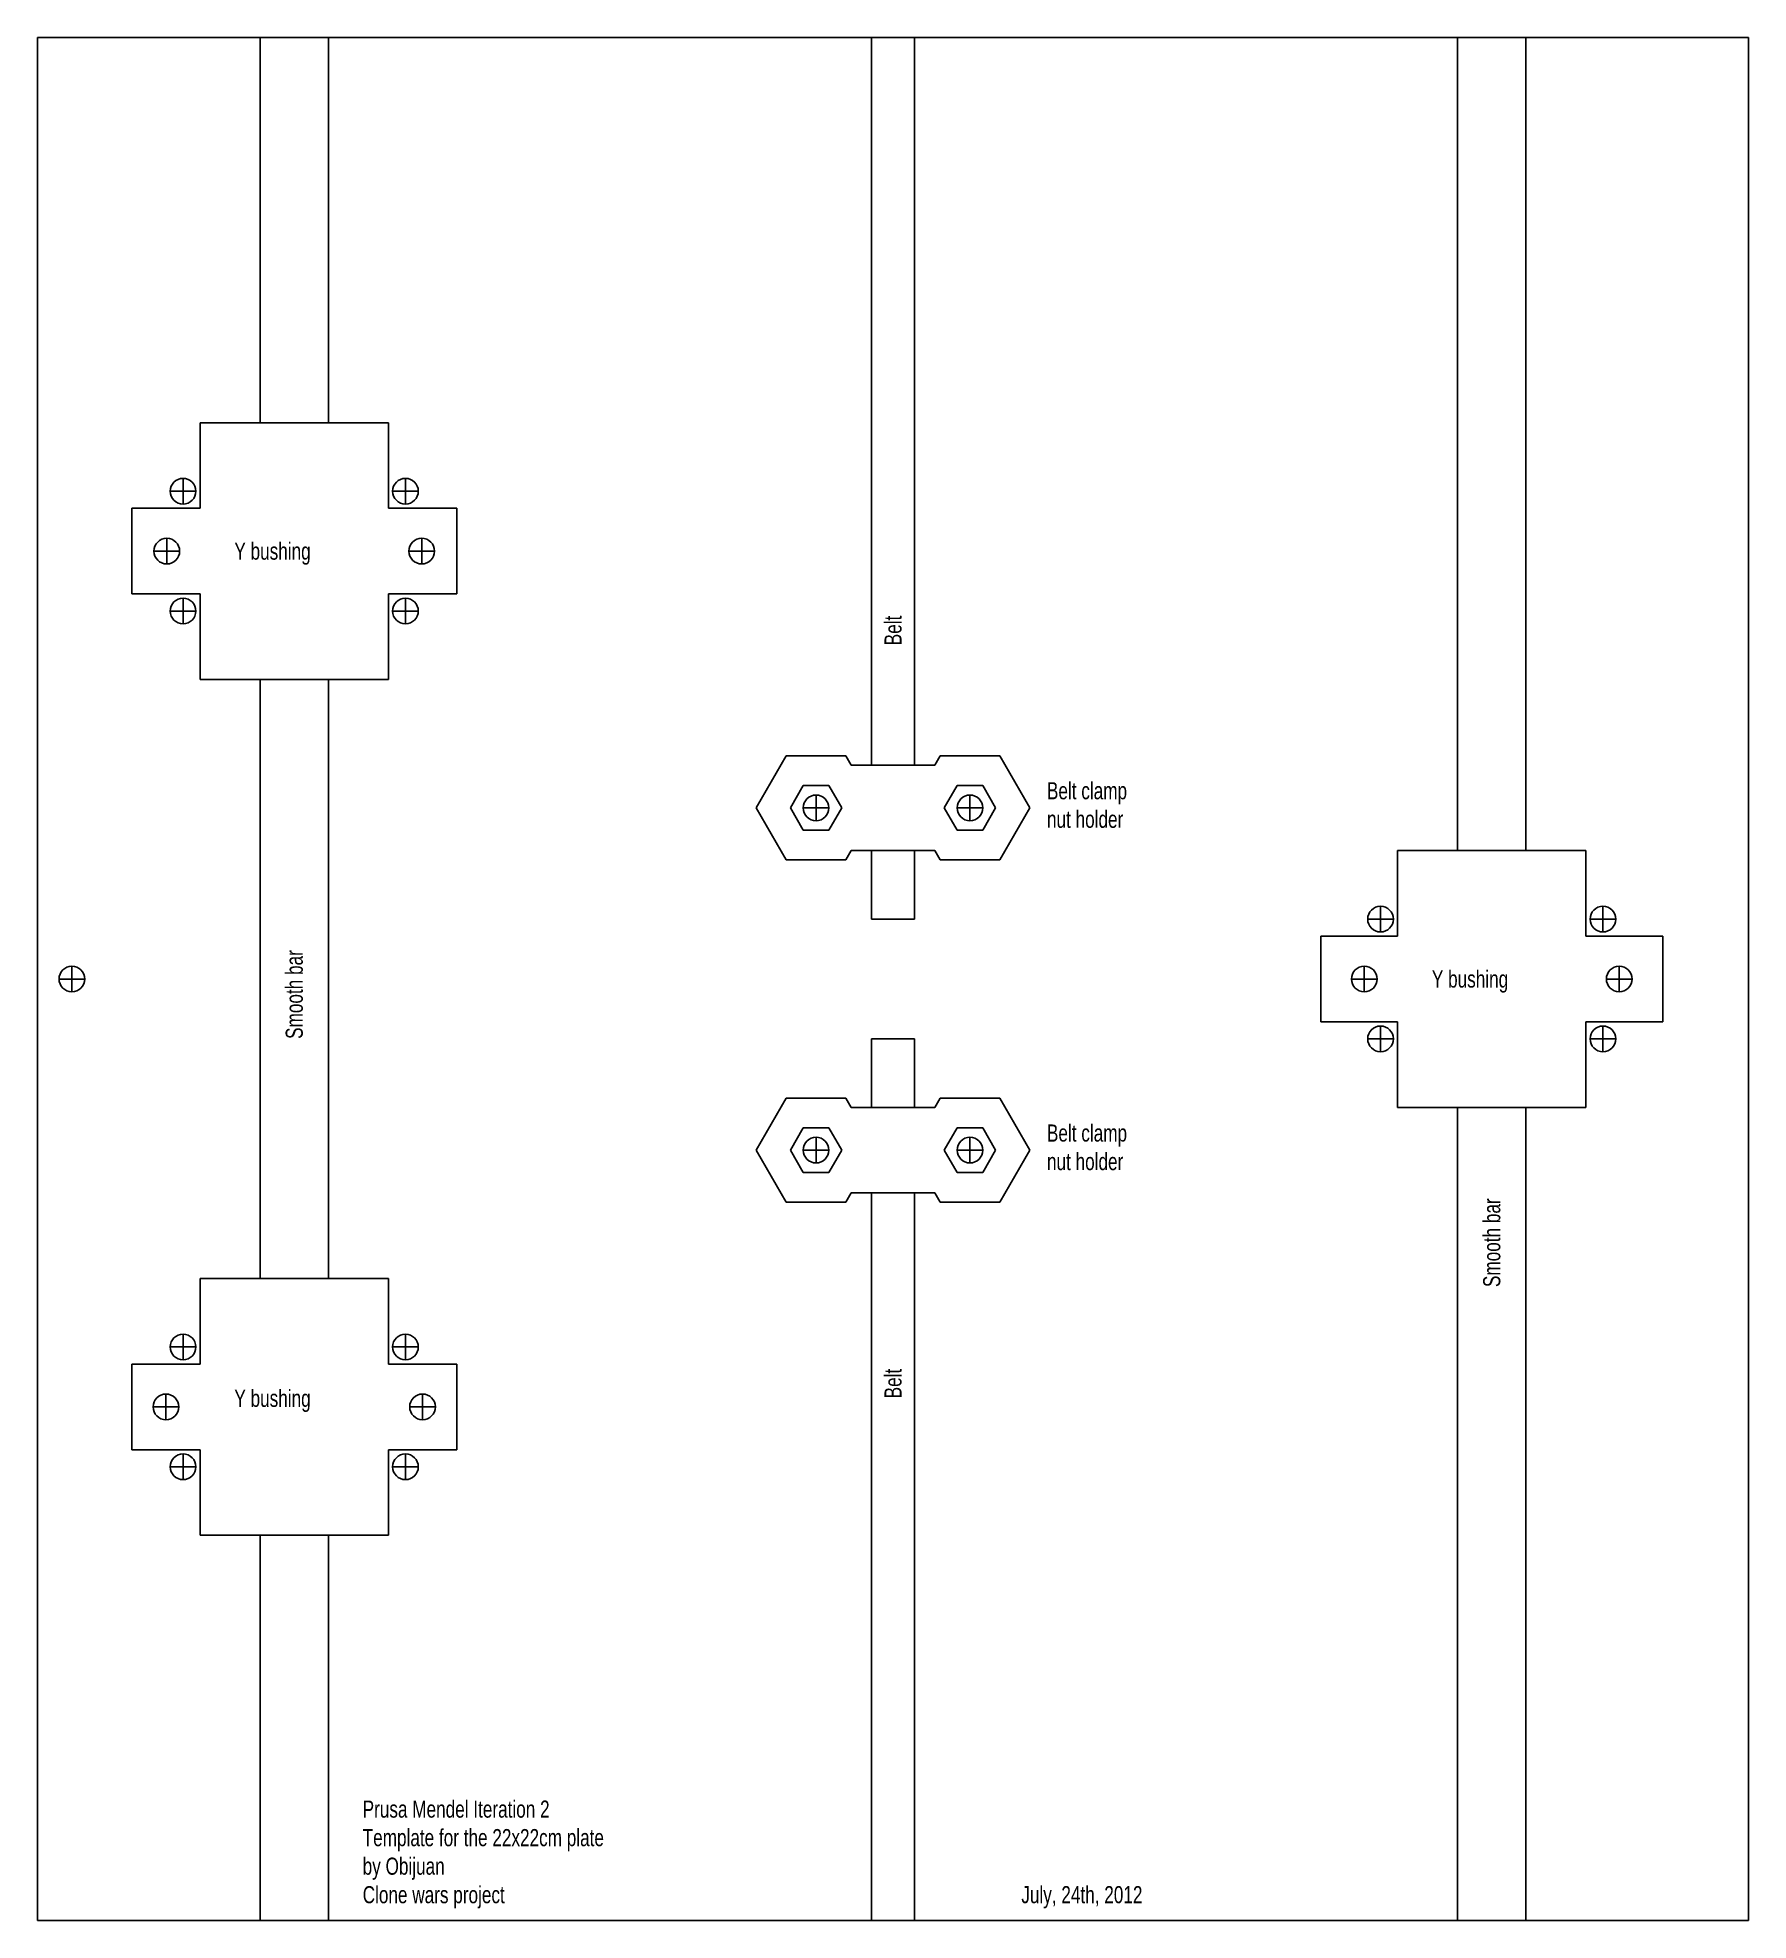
# Model space of a CAD drawing. Header units: millimetres. Extents: x 10 to 210, y 0 to 220.
import ezdxf

# ---------------------------------------------------------------- set-up
doc = ezdxf.new("R2010")
doc.units = ezdxf.units.MM
doc.layers.get('0').update_dxf_attribs({"linetype": 'CONTINUOUS', "lineweight": 25})
doc.styles.get("Standard").update_dxf_attribs({"font": 'txt', "width": 0.75})

msp = doc.modelspace()

# ---------------------------------------------------------------- linework, layer by layer
for p, q in [((10, 0), (10, 220)), ((10, 220), (210, 220)), ((36, 175), (36, 220)), ((44, 175), (44, 220)), ((107.5, 220), (107.5, 135)), ((112.5, 220), (112.5, 135)), ((176, 220), (176, 125)), ((184, 220), (184, 125)), ((210, 220), (210, 0)), ((29, 175), (29, 165)), ((29, 175), (51, 175)), ((51, 165), (51, 175)), ((27, 168.5), (27, 165.5)), ((53, 168.5), (53, 165.5)), ((21, 155), (21, 165)), ((29, 165), (21, 165)), ((25.5, 167), (28.5, 167)), ((51, 165), (59, 165)), ((51.5, 167), (54.5, 167)), ((59, 155), (59, 165)), ((25.1, 161.5), (25.1, 158.5)), ((54.9, 161.5), (54.9, 158.5)), ((23.6, 160), (26.6, 160)), ((53.4, 160), (56.4, 160)), ((21, 155), (29, 155)), ((27, 154.5), (27, 151.5)), ((29, 145), (29, 155)), ((51, 155), (59, 155)), ((51, 145), (51, 155)), ((53, 154.5), (53, 151.5)), ((25.5, 153), (28.5, 153)), ((51.5, 153), (54.5, 153)), ((29, 145), (51, 145)), ((36, 75), (36, 145)), ((44, 75), (44, 145)), ((97.5, 136.06), (94, 130)), ((104.5, 136.06), (97.5, 136.06)), ((105.11, 135), (104.5, 136.06)), ((105.11, 135), (114.89, 135)), ((115.5, 136.06), (114.89, 135)), ((122.5, 136.06), (115.5, 136.06)), ((126, 130), (122.5, 136.06)), ((99.5, 132.6), (98, 130)), ((102.5, 132.6), (99.5, 132.6)), ((104, 130), (102.5, 132.6)), ((117.5, 132.6), (116, 130)), ((120.5, 132.6), (117.5, 132.6)), ((122, 130), (120.5, 132.6)), ((94, 130), (97.5, 123.94)), ((98, 130), (99.5, 127.4)), ((99.5, 130), (102.5, 130)), ((101, 131.5), (101, 128.5)), ((102.5, 127.4), (104, 130)), ((116, 130), (117.5, 127.4)), ((117.5, 130), (120.5, 130)), ((119, 131.5), (119, 128.5)), ((120.5, 127.4), (122, 130)), ((122.5, 123.94), (126, 130)), ((99.5, 127.4), (102.5, 127.4)), ((117.5, 127.4), (120.5, 127.4)), ((97.5, 123.94), (104.5, 123.94)), ((104.5, 123.94), (105.11, 125)), ((105.11, 125), (114.89, 125)), ((107.5, 125), (107.5, 117)), ((112.5, 125), (112.5, 117)), ((114.89, 125), (115.5, 123.94)), ((115.5, 123.94), (122.5, 123.94)), ((169, 125), (191, 125)), ((169, 115), (169, 125)), ((191, 125), (191, 115)), ((107.5, 117), (112.5, 117)), ((165.5, 117), (168.5, 117)), ((167, 118.5), (167, 115.5)), ((191.5, 117), (194.5, 117)), ((193, 118.5), (193, 115.5)), ((160, 105), (160, 115)), ((160, 115), (169, 115)), ((191, 115), (200, 115)), ((200, 105), (200, 115)), ((14, 111.5), (14, 108.5)), ((165.1, 111.5), (165.1, 108.5)), ((194.9, 111.5), (194.9, 108.5)), ((12.5, 110), (15.5, 110)), ((163.6, 110), (166.6, 110)), ((193.4, 110), (196.4, 110)), ((160, 105), (169, 105)), ((167, 104.5), (167, 101.5)), ((169, 105), (169, 95)), ((191, 95), (191, 105)), ((191, 105), (200, 105)), ((193, 104.5), (193, 101.5)), ((107.5, 103), (107.5, 95)), ((107.5, 103), (112.5, 103)), ((112.5, 103), (112.5, 95)), ((165.5, 103), (168.5, 103)), ((191.5, 103), (194.5, 103)), ((97.5, 96.06), (94, 90)), ((104.5, 96.06), (97.5, 96.06)), ((105.11, 95), (104.5, 96.06)), ((105.11, 95), (114.89, 95)), ((115.5, 96.06), (114.89, 95)), ((122.5, 96.06), (115.5, 96.06)), ((126, 90), (122.5, 96.06)), ((169, 95), (191, 95)), ((176, 95), (176, 0)), ((184, 95), (184, 0)), ((99.5, 92.6), (98, 90)), ((102.5, 92.6), (99.5, 92.6)), ((104, 90), (102.5, 92.6)), ((117.5, 92.6), (116, 90)), ((120.5, 92.6), (117.5, 92.6)), ((122, 90), (120.5, 92.6)), ((101, 91.5), (101, 88.5)), ((119, 91.5), (119, 88.5)), ((94, 90), (97.5, 83.94)), ((98, 90), (99.5, 87.4)), ((99.5, 90), (102.5, 90)), ((102.5, 87.4), (104, 90)), ((116, 90), (117.5, 87.4)), ((117.5, 90), (120.5, 90)), ((120.5, 87.4), (122, 90)), ((122.5, 83.94), (126, 90)), ((99.5, 87.4), (102.5, 87.4)), ((117.5, 87.4), (120.5, 87.4)), ((97.5, 83.94), (104.5, 83.94)), ((104.5, 83.94), (105.11, 85)), ((105.11, 85), (114.89, 85)), ((107.5, 85), (107.5, 0)), ((112.5, 85), (112.5, 0)), ((114.89, 85), (115.5, 83.94)), ((115.5, 83.94), (122.5, 83.94)), ((29, 75), (51, 75)), ((29, 65), (29, 75)), ((51, 65), (51, 75)), ((27, 68.5), (27, 65.5)), ((53, 68.5), (53, 65.5)), ((25.5, 67), (28.5, 67)), ((51.5, 67), (54.5, 67)), ((21, 55), (21, 65)), ((21, 65), (29, 65)), ((51, 65), (59, 65)), ((59, 55), (59, 65)), ((23.5, 60), (26.5, 60)), ((25, 61.5), (25, 58.5)), ((53.5, 60), (56.5, 60)), ((55, 61.5), (55, 58.5)), ((21, 55), (29, 55)), ((25.5, 53), (28.5, 53)), ((27, 54.5), (27, 51.5)), ((29, 55), (29, 45)), ((51, 55), (51, 45)), ((51, 55), (59, 55)), ((51.5, 53), (54.5, 53)), ((53, 54.5), (53, 51.5)), ((29, 45), (36, 45)), ((36, 45), (51, 45)), ((36, 0), (36, 45)), ((44, 0), (44, 45)), ((210, 0), (10, 0))]:
    msp.add_line(p, q)
for centre in [(27, 167), (53, 167), (25.1, 160), (54.9, 160), (54.9, 160), (27, 153), (53, 153), (101, 130), (119, 130), (167, 117), (193, 117), (14, 110), (165.1, 110), (194.9, 110), (167, 103), (193, 103), (101, 90), (119, 90), (27, 67), (53, 67), (25, 60), (55, 60), (27, 53), (53, 53)]:
    msp.add_circle(centre, 1.5)

# ---------------------------------------------------------------- texts
at = {"char_height": 2, "width": 100, "attachment_point": 1}
for s, insert in [('Y bushing', (33, 161)), ('Belt clamp\\Pnut holder', (128, 133)), ('Y bushing', (173, 111)), ('Belt clamp\\Pnut holder', (128, 93)), ('Y bushing', (33, 62)), ('Prusa Mendel Iteration 2\\PTemplate for the 22x22cm plate\\Pby Obijuan\\PClone wars project', (48, 14)), ('July, 24th, 2012', (125, 4))]:
    msp.add_mtext(s, dxfattribs=dict(at, insert=insert))
at = {"char_height": 2, "width": 100, "attachment_point": 1, "rotation": 90}
for s, insert in [('Belt', (109, 149)), ('Smooth bar', (39, 103)), ('Smooth bar', (179, 74)), ('Belt', (109, 61))]:
    msp.add_mtext(s, dxfattribs=dict(at, insert=insert))

doc.saveas('drawing.dxf')
